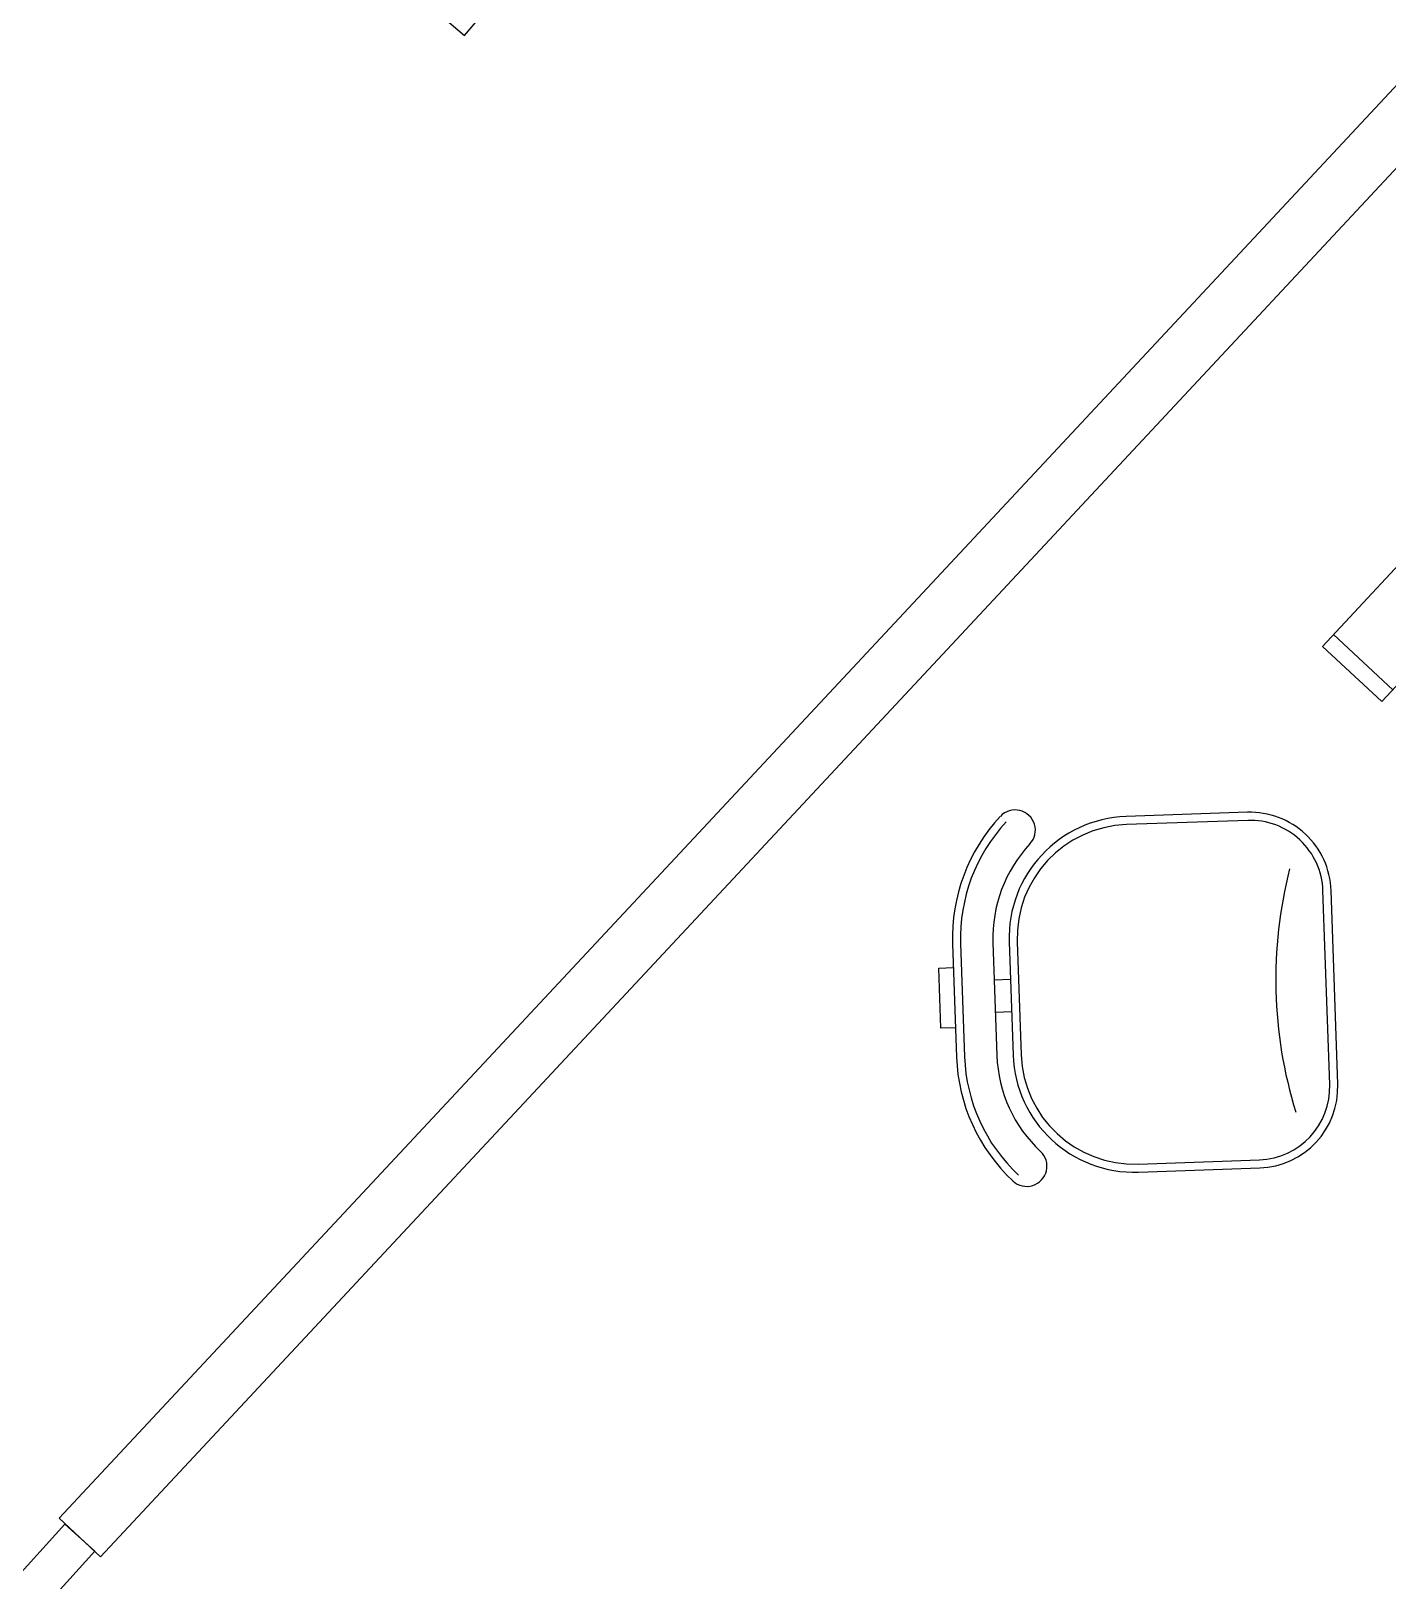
# Model space of a CAD drawing. Extents: x -1.7 to 87, y -33.6 to 19.
# Drawn here: x 64.778 to 66.456, y -19.757 to -17.84 of the extents above; entities that cross this region are included whole.
import ezdxf

# ---------------------------------------------------------------- set-up
doc = ezdxf.new("R2010")
doc.units = 0
for name, color, linetype in [('AR-DIV', 2, 'Continuous'), ('AR-ESQ', 2, 'Continuous'), ('AR-MOB', 2, 'Continuous')]:
    doc.layers.add(name, color=color, linetype=linetype)

# ---------------------------------------------------------------- blocks, each defined once
blk = doc.blocks.new('CADEIRA-S')
at = {"color": 2}
for p, q in [((0.0718, 0.2686), (-0.0682, 0.2686)), ((0.0718, 0.2186), (-0.0682, 0.2186)), ((0.0718, 0.1986), (-0.0682, 0.1986)), ((-0.2182, 0.0486), (-0.2182, -0.1014)), ((0.2218, -0.1014), (0.2218, 0.0486)), ((-0.1182, -0.2014), (0.1218, -0.2014))]:
    blk.add_line(p, q, dxfattribs=at)
at = {"color": 1}
for p, q in [((0.0718, 0.2586), (-0.0682, 0.2586)), ((-0.0148, 0.1986), (-0.0149, 0.2186)), ((0.0252, 0.1986), (0.0251, 0.2186)), ((0.0718, 0.1886), (-0.0682, 0.1886)), ((-0.2082, 0.0486), (-0.2082, -0.1014)), ((0.2118, -0.1014), (0.2118, 0.0486)), ((-0.1182, -0.1914), (0.1218, -0.1914))]:
    blk.add_line(p, q, dxfattribs=at)
at = {"color": 2}
blk.add_lwpolyline([(-0.032, 0.2686), (-0.032, 0.2867), (0.0426, 0.2867), (0.0426, 0.2686)], dxfattribs=at)
for centre, radius, start, end in [((-0.0682, 0.0486), 0.22, 90, 135), ((0.0718, 0.0486), 0.22, 45, 90), ((-0.0682, 0.0486), 0.17, 90, 135), ((0.0718, 0.0486), 0.17, 45, 90), ((-0.2061, 0.1864), 0.025, 135, 315), ((-0.0682, 0.0486), 0.15, 90, 180), ((0.0718, 0.0486), 0.15, 0, 90), ((0.2097, 0.1864), 0.025, 225, 45), ((-0.1182, -0.1014), 0.1, 180, 270), ((0.1218, -0.1014), 0.1, 270, 0)]:
    blk.add_arc(centre, radius, start, end, dxfattribs=at)
at = {"color": 1}
for centre, radius, start, end in [((-0.0682, 0.0486), 0.21, 90, 135), ((0.0718, 0.0486), 0.21, 45, 90), ((-0.0682, 0.0486), 0.14, 90, 180), ((0.0718, 0.0486), 0.14, 0, 90), ((-0.1182, -0.1014), 0.09, 180, 270), ((0.1218, -0.1014), 0.09, 270, 0), ((-0.0052, -0.6823), 0.5534, 73.6911, 105.2491)]:
    blk.add_arc(centre, radius, start, end, dxfattribs=at)
blk = doc.blocks.new('CPU')
at = {"color": 1}
blk.add_line((1.1721, 1.0512), (1.1721, 0.9512), dxfattribs=at)
blk.add_lwpolyline([(0.7821, 0.9512), (1.1921, 0.9512), (1.1921, 1.0512), (0.7821, 1.0512)], close=True, dxfattribs=at)
blk = doc.blocks.new('estacao de trabalho 290 x 150')
at = {"extrusion": (0, 0, -1), "zscale": -1, "rotation": 45.00000000000864}
blk.add_blockref('CADEIRA-S', (-0.9586, 1.0061), dxfattribs=at)
at = {"xscale": -1, "rotation": 179.974975166914}
blk.add_blockref('CPU', (-0.675, 2.115), dxfattribs=at)
blk = doc.blocks.new('mesasegedam2')
at = {"color": 2}
for p, q in [((673.306, 349.5489), (673.306, 350.2489)), ((671.506, 349.5489), (673.306, 349.5489))]:
    blk.add_line(p, q, dxfattribs=at)

msp = doc.modelspace()

# ---------------------------------------------------------------- linework, layer by layer
at = {"layer": 'AR-DIV'}
for p, q in [((64.8132, -19.6797), (67.7651, -16.5159)), ((64.8644, -19.7274), (67.8163, -16.5636)), ((64.8132, -19.6797), (64.8644, -19.7274))]:
    msp.add_line(p, q, dxfattribs=at)
at = {"layer": 'AR-ESQ'}
msp.add_lwpolyline([(64.8203, -19.6868), (64.8573, -19.7204), (64.7566, -19.8315), (64.7195, -19.7979)], close=True, dxfattribs=at)

# ---------------------------------------------------------------- block references
at = {"layer": 'AR-MOB', "rotation": 319.5767013888384}
msp.add_blockref('mesasegedam2', (-673.9143, 152.6428), dxfattribs=at)
at = {"layer": 'AR-MOB', "xscale": -1, "rotation": 46.98441696463646}
msp.add_blockref('estacao de trabalho 290 x 150', (67.5784, -19.0173), dxfattribs=at)

doc.saveas('drawing.dxf')
